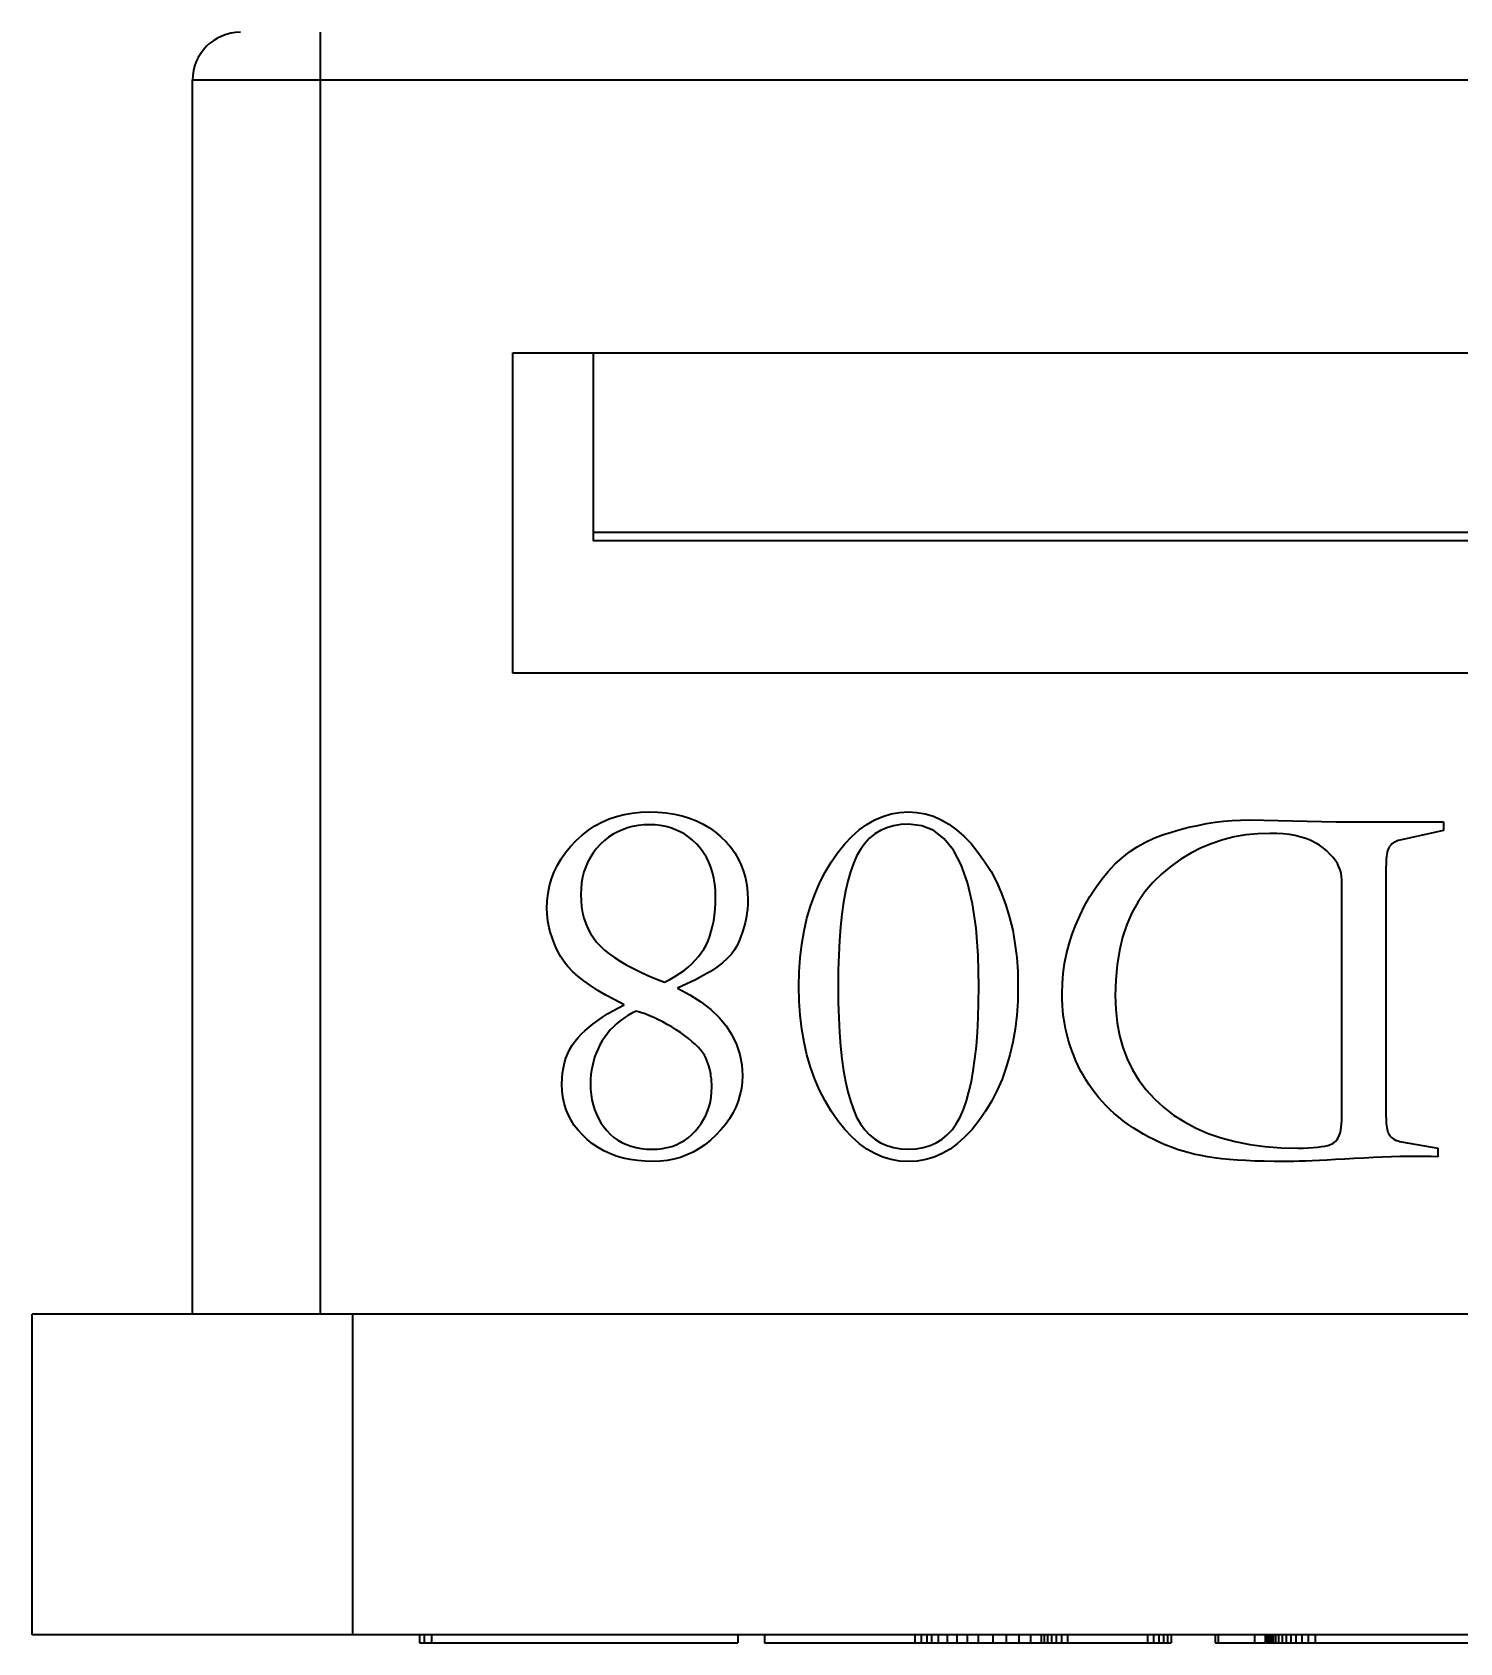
# Model space of a CAD drawing. Header units: millimetres. Extents: x -105 to 105, y -148 to 148.
# Drawn here: x -8.64 to 0.27, y 93.44 to 103.49 of the extents above; entities that cross this region are included whole.
import ezdxf

# ---------------------------------------------------------------- set-up
doc = ezdxf.new("R2010")
doc.units = ezdxf.units.MM
doc.layers.add('粗实线层', color=7, linetype='Continuous', lineweight=35)

msp = doc.modelspace()

# ---------------------------------------------------------------- linework, layer by layer
at = {"layer": '粗实线层', "color": 7, "lineweight": 35, "ltscale": 0.4225}
for p, q in [((-6.843, 103.185), (-6.843, 103.485)), ((-6.843, 103.185), (-7.643, 103.185)), ((-7.643, 95.485), (-7.643, 103.185)), ((8.557, 103.185), (-6.843, 103.185)), ((-6.843, 95.485), (-6.843, 103.185)), ((-5.643, 99.485), (-5.643, 101.485)), ((-5.643, 101.485), (7.357, 101.485)), ((-5.143, 101.485), (-5.143, 100.363)), ((6.857, 100.363), (-5.143, 100.363)), ((-5.143, 100.363), (-5.143, 100.311)), ((6.857, 100.311), (-5.143, 100.311)), ((7.357, 99.485), (-5.643, 99.485)), ((-5.043, 98.576), (-4.997, 98.592)), ((-4.997, 98.592), (-4.949, 98.604)), ((-4.949, 98.604), (-4.899, 98.613)), ((-4.899, 98.613), (-4.847, 98.619)), ((-4.847, 98.619), (-4.794, 98.62)), ((-4.794, 98.62), (-4.739, 98.619)), ((-4.739, 98.619), (-4.686, 98.614)), ((-4.686, 98.614), (-4.635, 98.606)), ((-4.635, 98.606), (-4.587, 98.595)), ((-4.587, 98.595), (-4.541, 98.581)), ((-3.385, 98.57), (-3.335, 98.592)), ((-3.335, 98.592), (-3.283, 98.608)), ((-3.283, 98.608), (-3.23, 98.617)), ((-3.23, 98.617), (-3.175, 98.62)), ((-3.175, 98.62), (-3.122, 98.617)), ((-3.122, 98.617), (-3.07, 98.608)), ((-3.07, 98.608), (-3.019, 98.593)), ((-3.019, 98.593), (-2.97, 98.571)), ((-5.211, 98.475), (-5.171, 98.506)), ((-5.171, 98.506), (-5.131, 98.533)), ((-5.131, 98.533), (-5.088, 98.556)), ((-5.088, 98.556), (-5.043, 98.576)), ((-4.989, 98.496), (-5.018, 98.48)), ((-4.959, 98.509), (-4.989, 98.496)), ((-4.928, 98.52), (-4.959, 98.509)), ((-4.896, 98.529), (-4.928, 98.52)), ((-4.862, 98.535), (-4.896, 98.529)), ((-4.827, 98.539), (-4.862, 98.535)), ((-4.791, 98.54), (-4.827, 98.539)), ((-4.756, 98.539), (-4.791, 98.54)), ((-4.722, 98.535), (-4.756, 98.539)), ((-4.689, 98.529), (-4.722, 98.535)), ((-4.658, 98.52), (-4.689, 98.529)), ((-4.628, 98.509), (-4.658, 98.52)), ((-4.599, 98.496), (-4.628, 98.509)), ((-4.571, 98.48), (-4.599, 98.496)), ((-4.541, 98.581), (-4.497, 98.564)), ((-4.497, 98.564), (-4.456, 98.544)), ((-4.456, 98.544), (-4.416, 98.521)), ((-4.416, 98.521), (-4.379, 98.494)), ((-4.379, 98.494), (-4.345, 98.465)), ((-3.527, 98.467), (-3.482, 98.508)), ((-3.482, 98.508), (-3.434, 98.542)), ((-3.434, 98.542), (-3.385, 98.57)), ((-3.349, 98.504), (-3.385, 98.482)), ((-3.31, 98.521), (-3.349, 98.504)), ((-3.268, 98.533), (-3.31, 98.521)), ((-3.223, 98.541), (-3.268, 98.533)), ((-3.175, 98.543), (-3.223, 98.541)), ((-3.091, 98.533), (-3.175, 98.543)), ((-3.017, 98.503), (-3.091, 98.533)), ((-2.951, 98.452), (-3.017, 98.503)), ((-2.97, 98.571), (-2.922, 98.543)), ((-2.922, 98.543), (-2.875, 98.509)), ((-2.875, 98.509), (-2.829, 98.468)), ((-1.589, 98.476), (-1.534, 98.494)), ((-1.534, 98.494), (-1.479, 98.51)), ((-1.479, 98.51), (-1.424, 98.524)), ((-1.424, 98.524), (-1.369, 98.536)), ((-1.369, 98.536), (-1.315, 98.547)), ((-1.315, 98.547), (-1.261, 98.555)), ((-1.261, 98.555), (-1.208, 98.562)), ((-1.208, 98.562), (-1.155, 98.566)), ((-1.155, 98.566), (-1.102, 98.569)), ((-1.102, 98.569), (-1.049, 98.57)), ((-1.049, 98.57), (-0.506, 98.557)), ((-0.506, 98.557), (0.164, 98.557)), ((0.164, 98.503), (-0.097, 98.446)), ((0.164, 98.557), (0.164, 98.503)), ((-5.314, 98.367), (-5.283, 98.405)), ((-5.283, 98.405), (-5.248, 98.441)), ((-5.248, 98.441), (-5.211, 98.475)), ((-5.121, 98.392), (-5.141, 98.366)), ((-5.097, 98.418), (-5.121, 98.392)), ((-5.072, 98.441), (-5.097, 98.418)), ((-5.046, 98.462), (-5.072, 98.441)), ((-5.018, 98.48), (-5.046, 98.462)), ((-4.545, 98.462), (-4.571, 98.48)), ((-4.52, 98.441), (-4.545, 98.462)), ((-4.496, 98.418), (-4.52, 98.441)), ((-4.473, 98.392), (-4.496, 98.418)), ((-4.453, 98.365), (-4.473, 98.392)), ((-4.345, 98.465), (-4.313, 98.433)), ((-4.313, 98.433), (-4.284, 98.399)), ((-4.284, 98.399), (-4.259, 98.364)), ((-3.615, 98.367), (-3.572, 98.42)), ((-3.572, 98.42), (-3.527, 98.467)), ((-3.447, 98.423), (-3.474, 98.386)), ((-3.418, 98.455), (-3.447, 98.423)), ((-3.385, 98.482), (-3.418, 98.455)), ((-2.894, 98.381), (-2.951, 98.452)), ((-2.829, 98.468), (-2.784, 98.422)), ((-2.784, 98.422), (-2.741, 98.369)), ((-1.795, 98.37), (-1.747, 98.402)), ((-1.747, 98.402), (-1.696, 98.431)), ((-1.696, 98.431), (-1.644, 98.456)), ((-1.644, 98.456), (-1.589, 98.476)), ((-1.347, 98.395), (-1.412, 98.362)), ((-1.28, 98.423), (-1.347, 98.395)), ((-1.212, 98.446), (-1.28, 98.423)), ((-1.141, 98.464), (-1.212, 98.446)), ((-1.069, 98.476), (-1.141, 98.464)), ((-0.995, 98.484), (-1.069, 98.476)), ((-0.919, 98.486), (-0.995, 98.484)), ((-0.876, 98.485), (-0.919, 98.486)), ((-0.836, 98.483), (-0.876, 98.485)), ((-0.797, 98.478), (-0.836, 98.483)), ((-0.761, 98.472), (-0.797, 98.478)), ((-0.726, 98.463), (-0.761, 98.472)), ((-0.694, 98.453), (-0.726, 98.463)), ((-0.664, 98.441), (-0.694, 98.453)), ((-0.636, 98.427), (-0.664, 98.441)), ((-0.609, 98.412), (-0.636, 98.427)), ((-0.585, 98.394), (-0.609, 98.412)), ((-0.563, 98.376), (-0.585, 98.394)), ((-0.177, 98.395), (-0.181, 98.387)), ((-0.173, 98.403), (-0.177, 98.395)), ((-0.168, 98.409), (-0.173, 98.403)), ((-0.163, 98.415), (-0.168, 98.409)), ((-0.157, 98.421), (-0.163, 98.415)), ((-0.15, 98.426), (-0.157, 98.421)), ((-0.143, 98.43), (-0.15, 98.426)), ((-0.135, 98.434), (-0.143, 98.43)), ((-0.127, 98.438), (-0.135, 98.434)), ((-0.118, 98.441), (-0.127, 98.438)), ((-0.108, 98.444), (-0.118, 98.441)), ((-0.097, 98.446), (-0.108, 98.444)), ((-5.365, 98.287), (-5.341, 98.328)), ((-5.341, 98.328), (-5.314, 98.367)), ((-5.176, 98.309), (-5.189, 98.278)), ((-5.16, 98.338), (-5.176, 98.309)), ((-5.141, 98.366), (-5.16, 98.338)), ((-4.436, 98.337), (-4.453, 98.365)), ((-4.42, 98.307), (-4.436, 98.337)), ((-4.408, 98.275), (-4.42, 98.307)), ((-4.259, 98.364), (-4.237, 98.327)), ((-4.237, 98.327), (-4.219, 98.288)), ((-3.694, 98.243), (-3.656, 98.307)), ((-3.656, 98.307), (-3.615, 98.367)), ((-3.518, 98.297), (-3.537, 98.245)), ((-3.498, 98.344), (-3.518, 98.297)), ((-3.474, 98.386), (-3.498, 98.344)), ((-2.845, 98.29), (-2.894, 98.381)), ((-2.806, 98.179), (-2.845, 98.29)), ((-2.741, 98.369), (-2.699, 98.31)), ((-2.699, 98.31), (-2.659, 98.247)), ((-1.928, 98.249), (-1.886, 98.293)), ((-1.886, 98.293), (-1.841, 98.333)), ((-1.841, 98.333), (-1.795, 98.37)), ((-1.474, 98.324), (-1.535, 98.281)), ((-1.412, 98.362), (-1.474, 98.324)), ((-0.544, 98.357), (-0.563, 98.376)), ((-0.526, 98.337), (-0.544, 98.357)), ((-0.511, 98.318), (-0.526, 98.337)), ((-0.498, 98.298), (-0.511, 98.318)), ((-0.488, 98.278), (-0.498, 98.298)), ((-0.194, 98.293), (-0.195, 98.275)), ((-0.193, 98.326), (-0.194, 98.31)), ((-0.194, 98.31), (-0.194, 98.293)), ((-0.191, 98.341), (-0.193, 98.326)), ((-0.189, 98.354), (-0.191, 98.341)), ((-0.187, 98.366), (-0.189, 98.354)), ((-0.184, 98.377), (-0.187, 98.366)), ((-0.181, 98.387), (-0.184, 98.377)), ((-5.414, 98.158), (-5.402, 98.202)), ((-5.402, 98.202), (-5.385, 98.245)), ((-5.385, 98.245), (-5.365, 98.287)), ((-5.209, 98.213), (-5.215, 98.178)), ((-5.2, 98.246), (-5.209, 98.213)), ((-5.189, 98.278), (-5.2, 98.246)), ((-4.397, 98.241), (-4.408, 98.275)), ((-4.389, 98.206), (-4.397, 98.241)), ((-4.383, 98.169), (-4.389, 98.206)), ((-4.219, 98.288), (-4.204, 98.248)), ((-4.204, 98.248), (-4.192, 98.206)), ((-4.192, 98.206), (-4.184, 98.163)), ((-3.729, 98.176), (-3.694, 98.243)), ((-3.537, 98.245), (-3.553, 98.187)), ((-2.659, 98.247), (-2.624, 98.18)), ((-2.006, 98.148), (-1.968, 98.201)), ((-1.968, 98.201), (-1.928, 98.249)), ((-1.594, 98.233), (-1.649, 98.18)), ((-1.535, 98.281), (-1.594, 98.233)), ((-0.48, 98.258), (-0.488, 98.278)), ((-0.474, 98.237), (-0.48, 98.258)), ((-0.471, 98.216), (-0.474, 98.237)), ((-0.47, 98.195), (-0.471, 98.216)), ((-0.47, 96.72), (-0.47, 98.195)), ((-0.195, 98.275), (-0.195, 96.72)), ((-5.429, 98.065), (-5.424, 98.112)), ((-5.424, 98.112), (-5.414, 98.158)), ((-5.218, 98.142), (-5.22, 98.104)), ((-5.22, 98.104), (-5.218, 98.065)), ((-5.215, 98.178), (-5.218, 98.142)), ((-4.379, 98.131), (-4.383, 98.169)), ((-4.378, 98.091), (-4.379, 98.131)), ((-4.379, 98.051), (-4.378, 98.091)), ((-4.184, 98.163), (-4.179, 98.117)), ((-4.179, 98.117), (-4.177, 98.071)), ((-3.786, 98.032), (-3.759, 98.105)), ((-3.759, 98.105), (-3.729, 98.176)), ((-3.567, 98.125), (-3.58, 98.056)), ((-3.553, 98.187), (-3.567, 98.125)), ((-2.775, 98.047), (-2.806, 98.179)), ((-2.624, 98.18), (-2.593, 98.11)), ((-2.593, 98.11), (-2.566, 98.037)), ((-2.075, 98.034), (-2.042, 98.092)), ((-2.042, 98.092), (-2.006, 98.148)), ((-1.699, 98.122), (-1.742, 98.059)), ((-1.649, 98.18), (-1.699, 98.122)), ((-5.431, 98.017), (-5.429, 98.065)), ((-5.43, 97.987), (-5.431, 98.017)), ((-5.218, 98.065), (-5.215, 98.027)), ((-5.215, 98.027), (-5.209, 97.991)), ((-5.209, 97.991), (-5.2, 97.956)), ((-4.385, 97.975), (-4.381, 98.012)), ((-4.381, 98.012), (-4.379, 98.051)), ((-4.18, 98.013), (-4.183, 97.985)), ((-4.178, 98.042), (-4.18, 98.013)), ((-4.177, 98.071), (-4.178, 98.042)), ((-3.808, 97.956), (-3.786, 98.032)), ((-3.58, 98.056), (-3.59, 97.982)), ((-2.753, 97.895), (-2.775, 98.047)), ((-2.566, 98.037), (-2.543, 97.96)), ((-2.104, 97.975), (-2.075, 98.034)), ((-1.78, 97.99), (-1.812, 97.917)), ((-1.742, 98.059), (-1.78, 97.99)), ((-5.427, 97.957), (-5.43, 97.987)), ((-5.423, 97.927), (-5.427, 97.957)), ((-5.417, 97.896), (-5.423, 97.927)), ((-5.409, 97.866), (-5.417, 97.896)), ((-5.2, 97.956), (-5.189, 97.923)), ((-5.189, 97.923), (-5.176, 97.892)), ((-5.176, 97.892), (-5.16, 97.862)), ((-4.405, 97.875), (-4.397, 97.907)), ((-4.397, 97.907), (-4.39, 97.94)), ((-4.39, 97.94), (-4.385, 97.975)), ((-4.201, 97.899), (-4.21, 97.871)), ((-4.194, 97.928), (-4.201, 97.899)), ((-4.188, 97.956), (-4.194, 97.928)), ((-4.183, 97.985), (-4.188, 97.956)), ((-3.826, 97.877), (-3.808, 97.956)), ((-3.599, 97.903), (-3.605, 97.818)), ((-3.59, 97.982), (-3.599, 97.903)), ((-2.74, 97.723), (-2.753, 97.895)), ((-2.543, 97.96), (-2.524, 97.881)), ((-2.153, 97.856), (-2.131, 97.916)), ((-2.131, 97.916), (-2.104, 97.975)), ((-1.812, 97.917), (-1.838, 97.838)), ((-5.399, 97.836), (-5.409, 97.866)), ((-5.388, 97.806), (-5.399, 97.836)), ((-5.375, 97.776), (-5.388, 97.806)), ((-5.16, 97.862), (-5.141, 97.834)), ((-5.141, 97.834), (-5.121, 97.807)), ((-5.121, 97.807), (-5.097, 97.782)), ((-4.452, 97.764), (-4.438, 97.789)), ((-4.438, 97.789), (-4.425, 97.816)), ((-4.425, 97.816), (-4.414, 97.845)), ((-4.414, 97.845), (-4.405, 97.875)), ((-4.244, 97.787), (-4.26, 97.76)), ((-4.231, 97.815), (-4.244, 97.787)), ((-4.22, 97.843), (-4.231, 97.815)), ((-4.21, 97.871), (-4.22, 97.843)), ((-3.851, 97.71), (-3.84, 97.795)), ((-3.84, 97.795), (-3.826, 97.877)), ((-3.605, 97.818), (-3.61, 97.728)), ((-2.524, 97.881), (-2.51, 97.798)), ((-2.51, 97.798), (-2.499, 97.712)), ((-2.188, 97.735), (-2.172, 97.796)), ((-2.172, 97.796), (-2.153, 97.856)), ((-1.838, 97.838), (-1.858, 97.755)), ((-5.36, 97.745), (-5.375, 97.776)), ((-5.344, 97.715), (-5.36, 97.745)), ((-5.324, 97.685), (-5.344, 97.715)), ((-5.097, 97.782), (-5.071, 97.758)), ((-5.071, 97.758), (-5.042, 97.735)), ((-5.042, 97.735), (-5.01, 97.711)), ((-5.01, 97.711), (-4.974, 97.688)), ((-4.974, 97.688), (-4.936, 97.666)), ((-4.527, 97.672), (-4.505, 97.694)), ((-4.505, 97.694), (-4.485, 97.717)), ((-4.485, 97.717), (-4.468, 97.74)), ((-4.468, 97.74), (-4.452, 97.764)), ((-4.306, 97.705), (-4.336, 97.678)), ((-4.28, 97.732), (-4.306, 97.705)), ((-4.26, 97.76), (-4.28, 97.732)), ((-3.857, 97.622), (-3.851, 97.71)), ((-3.61, 97.728), (-3.613, 97.632)), ((-2.736, 97.531), (-2.74, 97.723)), ((-2.499, 97.712), (-2.493, 97.623)), ((-2.2, 97.674), (-2.188, 97.735)), ((-1.858, 97.755), (-1.873, 97.666)), ((-5.3, 97.655), (-5.324, 97.685)), ((-5.271, 97.625), (-5.3, 97.655)), ((-5.239, 97.595), (-5.271, 97.625)), ((-5.201, 97.565), (-5.239, 97.595)), ((-4.936, 97.666), (-4.894, 97.644)), ((-4.894, 97.644), (-4.85, 97.622)), ((-4.85, 97.622), (-4.802, 97.6)), ((-4.802, 97.6), (-4.751, 97.579)), ((-4.663, 97.575), (-4.632, 97.593)), ((-4.632, 97.593), (-4.603, 97.612)), ((-4.603, 97.612), (-4.575, 97.631)), ((-4.575, 97.631), (-4.55, 97.651)), ((-4.55, 97.651), (-4.527, 97.672)), ((-4.455, 97.598), (-4.504, 97.572)), ((-4.41, 97.625), (-4.455, 97.598)), ((-4.371, 97.651), (-4.41, 97.625)), ((-4.336, 97.678), (-4.371, 97.651)), ((-3.859, 97.531), (-3.857, 97.622)), ((-3.613, 97.632), (-3.614, 97.531)), ((-2.493, 97.623), (-2.491, 97.531)), ((-2.214, 97.55), (-2.209, 97.612)), ((-2.209, 97.612), (-2.2, 97.674)), ((-1.873, 97.666), (-1.881, 97.573)), ((-5.159, 97.536), (-5.201, 97.565)), ((-5.113, 97.506), (-5.159, 97.536)), ((-5.063, 97.476), (-5.113, 97.506)), ((-4.751, 97.579), (-4.697, 97.558)), ((-4.697, 97.558), (-4.663, 97.575)), ((-4.558, 97.546), (-4.616, 97.521)), ((-4.616, 97.521), (-4.539, 97.479)), ((-4.504, 97.572), (-4.558, 97.546)), ((-3.857, 97.439), (-3.859, 97.531)), ((-3.614, 97.531), (-3.613, 97.43)), ((-2.737, 97.43), (-2.736, 97.531)), ((-2.491, 97.531), (-2.493, 97.439)), ((-2.216, 97.487), (-2.214, 97.55)), ((-2.215, 97.45), (-2.216, 97.487)), ((-1.881, 97.573), (-1.884, 97.474)), ((-5.008, 97.447), (-5.063, 97.476)), ((-5.02, 97.379), (-4.985, 97.398)), ((-4.948, 97.417), (-5.008, 97.447)), ((-4.985, 97.398), (-4.948, 97.417)), ((-4.539, 97.479), (-4.47, 97.435)), ((-4.47, 97.435), (-4.409, 97.387)), ((-4.409, 97.387), (-4.357, 97.337)), ((-3.851, 97.351), (-3.857, 97.439)), ((-3.613, 97.43), (-3.61, 97.334)), ((-2.739, 97.334), (-2.737, 97.43)), ((-2.493, 97.439), (-2.499, 97.351)), ((-2.214, 97.413), (-2.215, 97.45)), ((-2.211, 97.377), (-2.214, 97.413)), ((-1.884, 97.474), (-1.881, 97.387)), ((-1.881, 97.387), (-1.872, 97.304)), ((-5.168, 97.277), (-5.142, 97.298)), ((-5.142, 97.298), (-5.114, 97.319)), ((-5.114, 97.319), (-5.084, 97.339)), ((-5.084, 97.339), (-5.053, 97.359)), ((-5.053, 97.359), (-5.02, 97.379)), ((-4.996, 97.298), (-5.016, 97.279)), ((-4.974, 97.316), (-4.996, 97.298)), ((-4.951, 97.333), (-4.974, 97.316)), ((-4.927, 97.349), (-4.951, 97.333)), ((-4.901, 97.363), (-4.927, 97.349)), ((-4.874, 97.377), (-4.901, 97.363)), ((-4.846, 97.368), (-4.874, 97.377)), ((-4.818, 97.359), (-4.846, 97.368)), ((-4.79, 97.348), (-4.818, 97.359)), ((-4.763, 97.336), (-4.79, 97.348)), ((-4.735, 97.323), (-4.763, 97.336)), ((-4.707, 97.309), (-4.735, 97.323)), ((-4.68, 97.294), (-4.707, 97.309)), ((-4.652, 97.278), (-4.68, 97.294)), ((-4.357, 97.337), (-4.312, 97.284)), ((-3.84, 97.265), (-3.851, 97.351)), ((-3.61, 97.334), (-3.605, 97.244)), ((-2.744, 97.244), (-2.739, 97.334)), ((-2.499, 97.351), (-2.509, 97.265)), ((-2.206, 97.34), (-2.211, 97.377)), ((-2.201, 97.305), (-2.206, 97.34)), ((-2.194, 97.269), (-2.201, 97.305)), ((-1.872, 97.304), (-1.857, 97.225)), ((-5.273, 97.165), (-5.255, 97.19)), ((-5.255, 97.19), (-5.236, 97.212)), ((-5.236, 97.212), (-5.215, 97.234)), ((-5.215, 97.234), (-5.193, 97.256)), ((-5.193, 97.256), (-5.168, 97.277)), ((-5.086, 97.191), (-5.1, 97.166)), ((-5.07, 97.215), (-5.086, 97.191)), ((-5.053, 97.237), (-5.07, 97.215)), ((-5.036, 97.259), (-5.053, 97.237)), ((-5.016, 97.279), (-5.036, 97.259)), ((-4.625, 97.261), (-4.652, 97.278)), ((-4.598, 97.243), (-4.625, 97.261)), ((-4.572, 97.224), (-4.598, 97.243)), ((-4.548, 97.206), (-4.572, 97.224)), ((-4.526, 97.188), (-4.548, 97.206)), ((-4.506, 97.17), (-4.526, 97.188)), ((-4.312, 97.284), (-4.276, 97.228)), ((-4.276, 97.228), (-4.247, 97.169)), ((-3.826, 97.183), (-3.84, 97.265)), ((-3.605, 97.244), (-3.599, 97.159)), ((-2.751, 97.159), (-2.744, 97.244)), ((-2.509, 97.265), (-2.523, 97.183)), ((-2.186, 97.234), (-2.194, 97.269)), ((-2.177, 97.2), (-2.186, 97.234)), ((-2.167, 97.166), (-2.177, 97.2)), ((-1.857, 97.225), (-1.836, 97.15)), ((-5.321, 97.054), (-5.312, 97.084)), ((-5.312, 97.084), (-5.301, 97.113)), ((-5.301, 97.113), (-5.288, 97.14)), ((-5.288, 97.14), (-5.273, 97.165)), ((-5.133, 97.089), (-5.141, 97.063)), ((-5.123, 97.115), (-5.133, 97.089)), ((-5.112, 97.141), (-5.123, 97.115)), ((-5.1, 97.166), (-5.112, 97.141)), ((-4.488, 97.152), (-4.506, 97.17)), ((-4.473, 97.135), (-4.488, 97.152)), ((-4.459, 97.118), (-4.473, 97.135)), ((-4.448, 97.101), (-4.459, 97.118)), ((-4.439, 97.085), (-4.448, 97.101)), ((-4.432, 97.068), (-4.439, 97.085)), ((-4.247, 97.169), (-4.227, 97.107)), ((-4.227, 97.107), (-4.215, 97.042)), ((-3.808, 97.103), (-3.826, 97.183)), ((-3.786, 97.027), (-3.808, 97.103)), ((-3.599, 97.159), (-3.59, 97.079)), ((-2.76, 97.079), (-2.751, 97.159)), ((-2.542, 97.103), (-2.564, 97.027)), ((-2.523, 97.183), (-2.542, 97.103)), ((-2.156, 97.132), (-2.167, 97.166)), ((-2.143, 97.099), (-2.156, 97.132)), ((-2.13, 97.067), (-2.143, 97.099)), ((-1.836, 97.15), (-1.809, 97.078)), ((-5.336, 96.956), (-5.333, 96.99)), ((-5.333, 96.99), (-5.328, 97.023)), ((-5.328, 97.023), (-5.321, 97.054)), ((-5.153, 97.009), (-5.156, 96.981)), ((-5.147, 97.036), (-5.153, 97.009)), ((-5.141, 97.063), (-5.147, 97.036)), ((-4.426, 97.052), (-4.432, 97.068)), ((-4.421, 97.036), (-4.426, 97.052)), ((-4.416, 97.02), (-4.421, 97.036)), ((-4.413, 97.003), (-4.416, 97.02)), ((-4.409, 96.987), (-4.413, 97.003)), ((-4.407, 96.971), (-4.409, 96.987)), ((-4.215, 97.042), (-4.211, 96.974)), ((-3.759, 96.953), (-3.786, 97.027)), ((-3.59, 97.079), (-3.58, 97.005)), ((-3.58, 97.005), (-3.567, 96.937)), ((-2.782, 96.937), (-2.77, 97.005)), ((-2.77, 97.005), (-2.76, 97.079)), ((-2.564, 97.027), (-2.59, 96.953)), ((-2.115, 97.035), (-2.13, 97.067)), ((-2.1, 97.004), (-2.115, 97.035)), ((-2.083, 96.974), (-2.1, 97.004)), ((-1.809, 97.078), (-1.776, 97.011)), ((-1.776, 97.011), (-1.736, 96.946)), ((-5.337, 96.921), (-5.336, 96.956)), ((-5.335, 96.88), (-5.337, 96.921)), ((-5.156, 96.981), (-5.159, 96.953)), ((-5.159, 96.953), (-5.159, 96.924)), ((-5.159, 96.924), (-5.158, 96.889)), ((-5.158, 96.889), (-5.155, 96.856)), ((-4.404, 96.954), (-4.407, 96.971)), ((-4.403, 96.937), (-4.404, 96.954)), ((-4.402, 96.921), (-4.403, 96.937)), ((-4.403, 96.872), (-4.402, 96.904)), ((-4.402, 96.904), (-4.402, 96.921)), ((-4.217, 96.893), (-4.226, 96.854)), ((-4.212, 96.933), (-4.217, 96.893)), ((-4.211, 96.974), (-4.212, 96.933)), ((-3.729, 96.883), (-3.759, 96.953)), ((-3.694, 96.816), (-3.729, 96.883)), ((-3.567, 96.937), (-3.553, 96.873)), ((-2.797, 96.873), (-2.782, 96.937)), ((-2.621, 96.883), (-2.655, 96.816)), ((-2.59, 96.953), (-2.621, 96.883)), ((-2.066, 96.945), (-2.083, 96.974)), ((-2.047, 96.916), (-2.066, 96.945)), ((-2.028, 96.889), (-2.047, 96.916)), ((-2.008, 96.862), (-2.028, 96.889)), ((-1.736, 96.946), (-1.691, 96.886)), ((-1.691, 96.886), (-1.64, 96.83)), ((-5.331, 96.841), (-5.335, 96.88)), ((-5.323, 96.802), (-5.331, 96.841)), ((-5.312, 96.766), (-5.323, 96.802)), ((-5.155, 96.856), (-5.15, 96.823)), ((-5.15, 96.823), (-5.143, 96.792)), ((-5.143, 96.792), (-5.134, 96.762)), ((-4.418, 96.781), (-4.411, 96.81)), ((-4.411, 96.81), (-4.406, 96.84)), ((-4.406, 96.84), (-4.403, 96.872)), ((-4.237, 96.815), (-4.252, 96.778)), ((-4.226, 96.854), (-4.237, 96.815)), ((-3.656, 96.752), (-3.694, 96.816)), ((-3.553, 96.873), (-3.537, 96.816)), ((-3.537, 96.816), (-3.518, 96.763)), ((-2.831, 96.763), (-2.813, 96.816)), ((-2.813, 96.816), (-2.797, 96.873)), ((-2.655, 96.816), (-2.694, 96.752)), ((-1.986, 96.835), (-2.008, 96.862)), ((-1.964, 96.81), (-1.986, 96.835)), ((-1.94, 96.785), (-1.964, 96.81)), ((-1.916, 96.761), (-1.94, 96.785)), ((-1.64, 96.83), (-1.582, 96.777)), ((-5.298, 96.731), (-5.312, 96.766)), ((-5.28, 96.697), (-5.298, 96.731)), ((-5.26, 96.664), (-5.28, 96.697)), ((-5.134, 96.762), (-5.122, 96.733)), ((-5.122, 96.733), (-5.109, 96.706)), ((-5.109, 96.706), (-5.094, 96.68)), ((-4.468, 96.675), (-4.453, 96.7)), ((-4.453, 96.7), (-4.439, 96.726)), ((-4.439, 96.726), (-4.428, 96.753)), ((-4.428, 96.753), (-4.418, 96.781)), ((-4.292, 96.705), (-4.317, 96.67)), ((-4.27, 96.741), (-4.292, 96.705)), ((-4.252, 96.778), (-4.27, 96.741)), ((-3.615, 96.692), (-3.656, 96.752)), ((-3.572, 96.639), (-3.615, 96.692)), ((-3.518, 96.763), (-3.498, 96.716)), ((-3.498, 96.716), (-3.474, 96.674)), ((-2.876, 96.674), (-2.852, 96.716)), ((-2.852, 96.716), (-2.831, 96.763)), ((-2.735, 96.692), (-2.778, 96.639)), ((-2.694, 96.752), (-2.735, 96.692)), ((-1.89, 96.737), (-1.916, 96.761)), ((-1.862, 96.714), (-1.89, 96.737)), ((-1.834, 96.692), (-1.862, 96.714)), ((-1.804, 96.67), (-1.834, 96.692)), ((-1.582, 96.777), (-1.52, 96.728)), ((-1.52, 96.728), (-1.452, 96.685)), ((-1.452, 96.685), (-1.38, 96.647)), ((-0.471, 96.672), (-0.47, 96.695)), ((-0.47, 96.695), (-0.47, 96.72)), ((-0.195, 96.72), (-0.194, 96.704)), ((-0.194, 96.704), (-0.194, 96.689)), ((-0.194, 96.689), (-0.193, 96.676)), ((-5.236, 96.633), (-5.26, 96.664)), ((-5.209, 96.604), (-5.236, 96.633)), ((-5.179, 96.576), (-5.209, 96.604)), ((-5.094, 96.68), (-5.076, 96.655)), ((-5.076, 96.655), (-5.057, 96.631)), ((-5.057, 96.631), (-5.036, 96.609)), ((-5.036, 96.609), (-5.013, 96.589)), ((-5.013, 96.589), (-4.989, 96.572)), ((-4.573, 96.57), (-4.55, 96.587)), ((-4.55, 96.587), (-4.527, 96.606)), ((-4.527, 96.606), (-4.506, 96.628)), ((-4.506, 96.628), (-4.486, 96.651)), ((-4.486, 96.651), (-4.468, 96.675)), ((-4.377, 96.602), (-4.41, 96.571)), ((-4.345, 96.636), (-4.377, 96.602)), ((-4.317, 96.67), (-4.345, 96.636)), ((-3.527, 96.592), (-3.572, 96.639)), ((-3.482, 96.551), (-3.527, 96.592)), ((-3.474, 96.674), (-3.447, 96.637)), ((-3.447, 96.637), (-3.418, 96.605)), ((-3.418, 96.605), (-3.385, 96.577)), ((-2.965, 96.577), (-2.932, 96.605)), ((-2.932, 96.605), (-2.902, 96.637)), ((-2.902, 96.637), (-2.876, 96.674)), ((-2.822, 96.592), (-2.868, 96.551)), ((-2.778, 96.639), (-2.822, 96.592)), ((-1.773, 96.649), (-1.804, 96.67)), ((-1.741, 96.629), (-1.773, 96.649)), ((-1.708, 96.609), (-1.741, 96.629)), ((-1.674, 96.59), (-1.708, 96.609)), ((-1.64, 96.573), (-1.674, 96.59)), ((-1.38, 96.647), (-1.304, 96.614)), ((-1.304, 96.614), (-1.222, 96.586)), ((-1.222, 96.586), (-1.136, 96.563)), ((-0.5, 96.575), (-0.493, 96.587)), ((-0.493, 96.587), (-0.486, 96.6)), ((-0.486, 96.6), (-0.481, 96.615)), ((-0.481, 96.615), (-0.477, 96.633)), ((-0.477, 96.633), (-0.474, 96.652)), ((-0.474, 96.652), (-0.471, 96.672)), ((-0.193, 96.676), (-0.191, 96.663)), ((-0.191, 96.663), (-0.19, 96.651)), ((-0.19, 96.651), (-0.187, 96.64)), ((-0.187, 96.64), (-0.185, 96.63)), ((-0.185, 96.63), (-0.182, 96.621)), ((-0.182, 96.621), (-0.178, 96.613)), ((-0.178, 96.613), (-0.175, 96.606)), ((-0.175, 96.606), (-0.17, 96.599)), ((-0.17, 96.599), (-0.165, 96.593)), ((-0.165, 96.593), (-0.159, 96.588)), ((-0.159, 96.588), (-0.153, 96.583)), ((-0.153, 96.583), (-0.145, 96.578)), ((-5.147, 96.549), (-5.179, 96.576)), ((-5.112, 96.526), (-5.147, 96.549)), ((-5.076, 96.505), (-5.112, 96.526)), ((-5.038, 96.488), (-5.076, 96.505)), ((-4.998, 96.472), (-5.038, 96.488)), ((-4.989, 96.572), (-4.963, 96.557)), ((-4.963, 96.557), (-4.935, 96.544)), ((-4.935, 96.544), (-4.906, 96.534)), ((-4.906, 96.534), (-4.875, 96.526)), ((-4.875, 96.526), (-4.843, 96.52)), ((-4.843, 96.52), (-4.809, 96.516)), ((-4.809, 96.516), (-4.774, 96.515)), ((-4.774, 96.515), (-4.742, 96.516)), ((-4.742, 96.516), (-4.71, 96.52)), ((-4.71, 96.52), (-4.681, 96.525)), ((-4.681, 96.525), (-4.652, 96.533)), ((-4.652, 96.533), (-4.625, 96.543)), ((-4.625, 96.543), (-4.598, 96.556)), ((-4.598, 96.556), (-4.573, 96.57)), ((-4.519, 96.497), (-4.557, 96.479)), ((-4.481, 96.519), (-4.519, 96.497)), ((-4.445, 96.543), (-4.481, 96.519)), ((-4.41, 96.571), (-4.445, 96.543)), ((-3.434, 96.516), (-3.482, 96.551)), ((-3.385, 96.488), (-3.434, 96.516)), ((-3.385, 96.577), (-3.349, 96.555)), ((-3.335, 96.466), (-3.385, 96.488)), ((-3.349, 96.555), (-3.31, 96.538)), ((-3.31, 96.538), (-3.268, 96.525)), ((-3.268, 96.525), (-3.223, 96.518)), ((-3.223, 96.518), (-3.175, 96.515)), ((-3.175, 96.515), (-3.127, 96.518)), ((-3.127, 96.518), (-3.082, 96.525)), ((-3.082, 96.525), (-3.04, 96.538)), ((-3.04, 96.538), (-3.001, 96.555)), ((-2.964, 96.488), (-3.015, 96.466)), ((-3.001, 96.555), (-2.965, 96.577)), ((-2.915, 96.516), (-2.964, 96.488)), ((-2.868, 96.551), (-2.915, 96.516)), ((-1.605, 96.556), (-1.64, 96.573)), ((-1.569, 96.541), (-1.605, 96.556)), ((-1.533, 96.527), (-1.569, 96.541)), ((-1.497, 96.514), (-1.533, 96.527)), ((-1.461, 96.503), (-1.497, 96.514)), ((-1.423, 96.492), (-1.461, 96.503)), ((-1.386, 96.483), (-1.423, 96.492)), ((-1.348, 96.475), (-1.386, 96.483)), ((-1.136, 96.563), (-1.045, 96.545)), ((-1.045, 96.545), (-0.95, 96.532)), ((-0.95, 96.532), (-0.849, 96.524)), ((-0.849, 96.524), (-0.744, 96.522)), ((-0.744, 96.522), (-0.71, 96.522)), ((-0.71, 96.522), (-0.677, 96.523)), ((-0.677, 96.523), (-0.648, 96.525)), ((-0.648, 96.525), (-0.621, 96.528)), ((-0.621, 96.528), (-0.597, 96.531)), ((-0.597, 96.531), (-0.576, 96.535)), ((-0.576, 96.535), (-0.557, 96.539)), ((-0.557, 96.539), (-0.541, 96.544)), ((-0.541, 96.544), (-0.527, 96.55)), ((-0.527, 96.55), (-0.517, 96.557)), ((-0.517, 96.557), (-0.508, 96.565)), ((-0.508, 96.565), (-0.5, 96.575)), ((-0.145, 96.578), (-0.137, 96.574)), ((-0.137, 96.574), (-0.128, 96.57)), ((-0.128, 96.57), (-0.119, 96.567)), ((-0.119, 96.567), (-0.109, 96.564)), ((-0.109, 96.564), (-0.097, 96.562)), ((-0.097, 96.562), (0.13, 96.522)), ((0.13, 96.522), (0.13, 96.468)), ((-4.955, 96.46), (-4.998, 96.472)), ((-4.911, 96.451), (-4.955, 96.46)), ((-4.865, 96.444), (-4.911, 96.451)), ((-4.817, 96.44), (-4.865, 96.444)), ((-4.767, 96.438), (-4.817, 96.44)), ((-4.723, 96.44), (-4.767, 96.438)), ((-4.68, 96.445), (-4.723, 96.44)), ((-4.638, 96.453), (-4.68, 96.445)), ((-4.597, 96.464), (-4.638, 96.453)), ((-4.557, 96.479), (-4.597, 96.464)), ((-3.283, 96.451), (-3.335, 96.466)), ((-3.23, 96.441), (-3.283, 96.451)), ((-3.175, 96.438), (-3.23, 96.441)), ((-3.12, 96.441), (-3.175, 96.438)), ((-3.067, 96.451), (-3.12, 96.441)), ((-3.015, 96.466), (-3.067, 96.451)), ((-1.308, 96.468), (-1.348, 96.475)), ((-1.266, 96.462), (-1.308, 96.468)), ((-1.221, 96.456), (-1.266, 96.462)), ((-1.173, 96.451), (-1.221, 96.456)), ((-1.122, 96.447), (-1.173, 96.451)), ((-1.069, 96.444), (-1.122, 96.447)), ((-1.013, 96.441), (-1.069, 96.444)), ((-0.954, 96.44), (-1.013, 96.441)), ((-0.893, 96.439), (-0.954, 96.44)), ((-0.828, 96.438), (-0.893, 96.439)), ((-0.801, 96.438), (-0.828, 96.438)), ((-0.77, 96.439), (-0.801, 96.438)), ((-0.736, 96.44), (-0.77, 96.439)), ((-0.697, 96.441), (-0.736, 96.44)), ((-0.656, 96.443), (-0.697, 96.441)), ((-0.61, 96.445), (-0.656, 96.443)), ((-0.561, 96.447), (-0.61, 96.445)), ((-0.509, 96.45), (-0.561, 96.447)), ((-0.452, 96.453), (-0.509, 96.45)), ((-0.392, 96.457), (-0.452, 96.453)), ((-0.332, 96.46), (-0.392, 96.457)), ((-0.273, 96.463), (-0.332, 96.46)), ((-0.216, 96.465), (-0.273, 96.463)), ((-0.161, 96.467), (-0.216, 96.465)), ((-0.108, 96.469), (-0.161, 96.467)), ((-0.056, 96.47), (-0.108, 96.469)), ((-0.007, 96.47), (-0.056, 96.47)), ((0.041, 96.47), (-0.007, 96.47)), ((0.087, 96.469), (0.041, 96.47)), ((0.13, 96.468), (0.087, 96.469)), ((-8.643, 93.485), (-8.643, 95.485)), ((-6.643, 95.485), (-8.643, 95.485)), ((8.357, 95.485), (-6.643, 95.485)), ((-6.643, 93.485), (-6.643, 95.485)), ((-6.643, 93.485), (-8.643, 93.485)), ((8.357, 93.485), (-6.643, 93.485)), ((-6.227, 93.485), (-6.227, 93.435)), ((-6.197, 93.485), (-6.197, 93.435)), ((-6.151, 93.485), (-6.151, 93.435)), ((-4.239, 93.485), (-4.239, 93.435)), ((-4.073, 93.485), (-4.073, 93.435)), ((-3.135, 93.485), (-3.135, 93.435)), ((-3.095, 93.485), (-3.095, 93.435)), ((-3.06, 93.485), (-3.06, 93.435)), ((-3.03, 93.485), (-3.03, 93.435)), ((-2.99, 93.485), (-2.99, 93.435)), ((-2.933, 93.485), (-2.933, 93.435)), ((-2.873, 93.485), (-2.873, 93.435)), ((-2.809, 93.485), (-2.809, 93.435)), ((-2.74, 93.485), (-2.74, 93.435)), ((-2.649, 93.485), (-2.649, 93.435)), ((-2.564, 93.485), (-2.564, 93.435)), ((-2.485, 93.485), (-2.485, 93.435)), ((-2.412, 93.485), (-2.412, 93.435)), ((-2.346, 93.485), (-2.346, 93.435)), ((-2.327, 93.485), (-2.327, 93.435)), ((-2.306, 93.485), (-2.306, 93.435)), ((-2.282, 93.485), (-2.282, 93.435)), ((-2.253, 93.485), (-2.253, 93.435)), ((-2.22, 93.485), (-2.22, 93.435)), ((-2.182, 93.485), (-2.182, 93.435)), ((-1.683, 93.485), (-1.683, 93.435)), ((-1.645, 93.485), (-1.645, 93.435)), ((-1.612, 93.485), (-1.612, 93.435)), ((-1.582, 93.485), (-1.582, 93.435)), ((-1.557, 93.485), (-1.557, 93.435)), ((-1.535, 93.485), (-1.535, 93.435)), ((-1.261, 93.485), (-1.261, 93.435)), ((-1.242, 93.485), (-1.242, 93.435)), ((-1.014, 93.485), (-1.014, 93.435)), ((-0.948, 93.485), (-0.948, 93.435)), ((-0.944, 93.485), (-0.944, 93.435)), ((-0.935, 93.485), (-0.935, 93.435)), ((-0.924, 93.485), (-0.924, 93.435)), ((-0.912, 93.485), (-0.912, 93.435)), ((-0.898, 93.485), (-0.898, 93.435)), ((-0.883, 93.485), (-0.883, 93.435)), ((-0.865, 93.485), (-0.865, 93.435)), ((-0.843, 93.485), (-0.843, 93.435)), ((-0.818, 93.485), (-0.818, 93.435)), ((-0.789, 93.485), (-0.789, 93.435)), ((-0.756, 93.485), (-0.756, 93.435)), ((-0.72, 93.485), (-0.72, 93.435)), ((-0.68, 93.485), (-0.68, 93.435)), ((-0.637, 93.485), (-0.637, 93.435)), ((-6.227, 93.435), (-6.197, 93.435)), ((-6.197, 93.435), (-6.151, 93.435)), ((-6.151, 93.435), (-6.083, 93.435)), ((-6.083, 93.435), (-5.993, 93.435)), ((-5.993, 93.435), (-5.881, 93.435)), ((-5.881, 93.435), (-5.747, 93.435)), ((-5.747, 93.435), (-5.59, 93.435)), ((-5.59, 93.435), (-5.412, 93.435)), ((-5.412, 93.435), (-5.212, 93.435)), ((-5.212, 93.435), (-4.989, 93.435)), ((-4.989, 93.435), (-4.745, 93.435)), ((-4.745, 93.435), (-4.678, 93.435)), ((-4.678, 93.435), (-4.616, 93.435)), ((-4.616, 93.435), (-4.556, 93.435)), ((-4.556, 93.435), (-4.5, 93.435)), ((-4.5, 93.435), (-4.448, 93.435)), ((-4.448, 93.435), (-4.399, 93.435)), ((-4.399, 93.435), (-4.354, 93.435)), ((-4.354, 93.435), (-4.312, 93.435)), ((-4.312, 93.435), (-4.274, 93.435)), ((-4.274, 93.435), (-4.239, 93.435)), ((-4.073, 93.435), (-4.021, 93.435)), ((-4.021, 93.435), (-3.97, 93.435)), ((-3.97, 93.435), (-3.919, 93.435)), ((-3.919, 93.435), (-3.867, 93.435)), ((-3.867, 93.435), (-3.815, 93.435)), ((-3.815, 93.435), (-3.763, 93.435)), ((-3.763, 93.435), (-3.71, 93.435)), ((-3.71, 93.435), (-3.657, 93.435)), ((-3.657, 93.435), (-3.604, 93.435)), ((-3.604, 93.435), (-3.551, 93.435)), ((-3.551, 93.435), (-3.477, 93.435)), ((-3.477, 93.435), (-3.408, 93.435)), ((-3.408, 93.435), (-3.344, 93.435)), ((-3.344, 93.435), (-3.284, 93.435)), ((-3.284, 93.435), (-3.23, 93.435)), ((-3.23, 93.435), (-3.18, 93.435)), ((-3.18, 93.435), (-3.135, 93.435)), ((-3.135, 93.435), (-3.095, 93.435)), ((-3.095, 93.435), (-3.06, 93.435)), ((-3.06, 93.435), (-3.03, 93.435)), ((-3.03, 93.435), (-2.99, 93.435)), ((-2.99, 93.435), (-2.933, 93.435)), ((-2.933, 93.435), (-2.873, 93.435)), ((-2.873, 93.435), (-2.809, 93.435)), ((-2.809, 93.435), (-2.74, 93.435)), ((-2.74, 93.435), (-2.649, 93.435)), ((-2.649, 93.435), (-2.564, 93.435)), ((-2.564, 93.435), (-2.485, 93.435)), ((-2.485, 93.435), (-2.412, 93.435)), ((-2.412, 93.435), (-2.346, 93.435)), ((-2.346, 93.435), (-2.327, 93.435)), ((-2.327, 93.435), (-2.306, 93.435)), ((-2.306, 93.435), (-2.282, 93.435)), ((-2.282, 93.435), (-2.253, 93.435)), ((-2.253, 93.435), (-2.22, 93.435)), ((-2.22, 93.435), (-2.182, 93.435)), ((-2.182, 93.435), (-2.141, 93.435)), ((-2.141, 93.435), (-2.095, 93.435)), ((-2.095, 93.435), (-2.045, 93.435)), ((-2.045, 93.435), (-1.991, 93.435)), ((-1.991, 93.435), (-1.933, 93.435)), ((-1.933, 93.435), (-1.875, 93.435)), ((-1.875, 93.435), (-1.821, 93.435)), ((-1.821, 93.435), (-1.771, 93.435)), ((-1.771, 93.435), (-1.725, 93.435)), ((-1.725, 93.435), (-1.683, 93.435)), ((-1.683, 93.435), (-1.645, 93.435)), ((-1.645, 93.435), (-1.612, 93.435)), ((-1.612, 93.435), (-1.582, 93.435)), ((-1.582, 93.435), (-1.557, 93.435)), ((-1.557, 93.435), (-1.535, 93.435)), ((-1.261, 93.435), (-1.242, 93.435)), ((-1.242, 93.435), (-1.014, 93.435)), ((-1.014, 93.435), (-0.948, 93.435)), ((-0.944, 93.435), (-0.935, 93.435)), ((-0.935, 93.435), (-0.924, 93.435)), ((-0.924, 93.435), (-0.912, 93.435)), ((-0.912, 93.435), (-0.898, 93.435)), ((-0.898, 93.435), (-0.883, 93.435)), ((-0.883, 93.435), (-0.865, 93.435)), ((-0.865, 93.435), (-0.843, 93.435)), ((-0.843, 93.435), (-0.818, 93.435)), ((-0.818, 93.435), (-0.789, 93.435)), ((-0.789, 93.435), (-0.756, 93.435)), ((-0.756, 93.435), (-0.72, 93.435)), ((-0.72, 93.435), (-0.68, 93.435)), ((-0.68, 93.435), (-0.637, 93.435)), ((-0.637, 93.435), (-0.59, 93.435)), ((-0.59, 93.435), (-0.539, 93.435)), ((-0.539, 93.435), (0.84, 93.435))]:
    msp.add_line(p, q, dxfattribs=at)
msp.add_arc((-7.343, 103.185), 0.3, 90, 180, dxfattribs=at)

doc.saveas('drawing.dxf')
